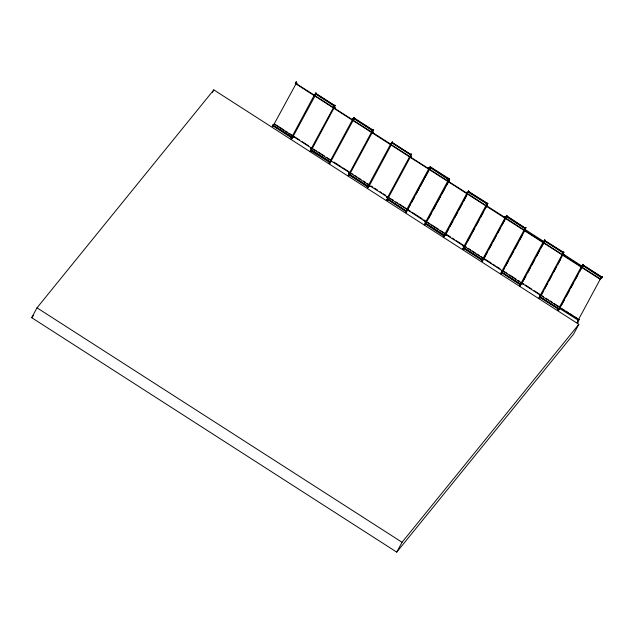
<?xml version="1.0" encoding="UTF-8"?>
<svg xmlns="http://www.w3.org/2000/svg" width="634" height="634" viewBox="0 0 634 634"><rect width="100%" height="100%" fill="white"/><g stroke="black" fill="none" stroke-linecap="round" stroke-linejoin="round"><path stroke-width="0.95" d="M296.546 82.848L274.086 124.129L292.448 135.93L292.702 135.613L289.508 133.568M329.831 161.765L311.587 150.187C311.334 151.391 310.977 149.965 310.47 150.947M292.448 135.93L314.527 94.672M316.247 93.856L314.789 94.593L316.168 94.062M329.632 162.035L329.308 162.328L329.743 161.828M331.011 161.591L329.965 161.828L311.421 149.941L311.627 149.497M349.413 175.055L348.906 175.467L349.746 174.651M354.39 118.32L354.026 118.883L354.414 118.328M367.878 186.293L367.403 186.808L367.855 186.293L349.596 174.81M369.043 186.111C370.248 186.214 366.848 186.198 368.869 186.23M372.103 130.517L372.491 130.01L354.224 118.653M387.651 199.417L386.526 199.702L387.239 199.94L387.873 199.139L405.839 211.067M390.702 143.775L390.544 144.227M392.541 142.816L392.058 143.514L392.438 142.999M407.607 210.131L407.226 210.71L407.496 210.234M391.693 143.704C390.037 142.88 392.589 143.855 392.462 142.88L410.65 154.49L410.23 155.005L410.563 154.577M428.838 168.739L410.285 157.002L410.761 156.606M443.855 235.896C444.442 236.03 443.919 236.862 444.125 235.285L426 223.62L425.525 224.262L425.137 223.723M429.836 167.709C428.18 167.812 430.145 168.248 430.644 167.297L448.61 179.279M464.072 248.203C463.787 248.251 462.408 248.948 464.12 248.108L482.228 259.781C481.824 261.683 482.973 259.916 481.999 260.978M468.217 192.284L467.234 192.395L468.716 191.944M481.983 260.384L482.197 259.813M486.833 203.522L486.484 203.958L486.928 203.435L468.764 191.809L468.114 192.562M487.039 205.448L464.714 246.571L483.084 258.363L483.338 258.054L480.944 256.516M502.088 272.771C500.052 274.142 501.787 272.842 502.247 272.596L520.371 284.286L521.18 283.961L521.116 284.428M506.907 216.313L506.273 216.907L506.923 216.273L524.889 228.216M520.134 284.666C519.935 284.777 521.18 286.029 520.015 285.007M544.487 241.237L543.552 241.514L544.836 241.007M558.324 309.059L540.057 297.568L540.35 297.077L539.978 297.623L540.334 297.092L558.506 308.75L558.063 309.249L558.356 308.909M559.505 308.623L560.044 308.132M554.005 303.432L559.592 307.022L559.339 307.339L540.968 295.539L562.683 255.217C563.65 254.194 563.111 254.551 563.23 254.606M581.132 266.446L581.536 265.915M291.933 138.386L291.236 138.077L291.965 138.196M329.918 162.93C329.728 162.066 329.862 164.254 329.403 162.486M368.045 187.418L367.657 186.927L367.665 187.68M387.073 199.298L387.168 199.892L387.089 199.266M406.045 211.875C405.491 211.122 406.941 212.073 405.792 212.168M425.184 224.111C425.137 224.404 423.964 225.26 425.089 224.594C424.883 223.445 426.698 224.523 424.859 223.826M539.526 297.972C539.098 297.433 540.105 297.037 539.423 297.853C538.963 298.345 538.852 298.463 539.423 297.853M558.887 309.669L558.292 309.36M273.294 125.263L273.064 124.7M273.539 125.223L273.333 124.827M291.386 138.569L291.133 139.242L291.481 138.68M296.355 82.626L296.141 81.921M296.221 83.26L295.206 83.419L295.745 83.22M291.902 137.261L273.294 125.453L273.08 124.747M293.273 136.215L292.575 135.771L293.035 136.255M310.581 150.947C310.723 151.288 310.161 150.591 311.381 150.472M315.605 94.609L316.255 93.903L334.419 105.49L334.039 106.211L334.332 105.656M316.271 93.182C315.661 93.103 316.089 93.618 315.859 92.865M311.009 149.069C310.208 148.182 312.95 148.554 311.865 147.936M334.586 107.415L334.047 108.137L333.595 107.661M334.649 107.328L334.189 108.01L333.571 107.614M330.068 162.993L329.466 162.669M334.879 105.553C334.253 105.054 335.727 105.719 334.776 105.236M331.114 161.464L330.235 161.908M330.742 160.473C332.279 160.339 329.973 160.79 331.194 160.307M350.182 172.599C348.637 175.634 348.121 175.856 348.962 175.404M349.183 175.119L348.732 174.746M354.01 117.417L354.461 117.884L353.883 117.742M372.134 131.143L372.847 131.373L372.206 130.961M372.713 131.912L371.952 132.712L371.722 132.149M368.061 187.616C366.832 188.567 368.235 187.743 367.585 186.935M372.744 129.907C373.87 129.907 372.277 129.708 373.378 130.128M369.051 184.668L369.305 185.271L369.345 184.763M391.202 144.655L390.718 144.853L390.782 144.393M406.798 210.504L406.109 210.876L387.675 198.91C387.517 198.886 387.786 197.848 387.429 198.64M392.414 142.484C392.161 142.919 392.375 141.414 392.161 142.301M410.436 154.767L392.327 143.133L391.669 143.656M388.373 197.515L387.897 196.992L388.349 197.467M409.659 156.701L410.079 157.192M406.085 212.263L405.847 211.701L405.903 212.16M410.277 155.417L410.935 155.647M406.251 211.621L405.784 211.724M411.22 154.189L410.784 154.561L411.315 154.205M411.244 154.593L411.355 154.181M429.384 169.143L428.671 168.913L406.83 209.386L388.46 197.594L410.578 156.622M429.797 168.137L430.573 167.392M430.541 166.972C430.296 166.797 430.431 166.845 430.494 166.465M430.042 168.105L430.431 167.701L448.357 179.47M426.539 221.496L425.794 221.694L447.858 180.999L429.495 169.199L407.393 209.957L410.087 205.234M426.674 221.71L425.85 221.868L407.599 209.981M444.418 236.086L443.737 236.22L443.919 236.656M448.999 180.825C448.912 182.013 447.279 180.967 448.444 181.387L467.004 193.235L467.274 193.925M444.03 236.648C443.309 237.916 444.212 235.808 444.331 236.553M444.466 235.008L444.886 235.499L445.496 234.921M430.7 167.083L449.72 179.065M445.068 233.93L445.797 233.954L445.29 234.12M463.787 248.71L463.042 248.433L462.979 248.9M463.042 248.385L463.24 248.607M467.512 193.632L467.004 193.798M462.979 248.782L463.399 248.885L463.208 248.488M448.682 228.866L445.607 234.493L467.615 193.687L485.985 205.487L463.977 246.357L464.389 245.929M468.542 190.953L467.076 193.75M445.678 234.485L464.326 246.396L464.865 246.198M486.104 205.606L486.555 206.09M486.532 204.394L487.007 204.917L487.047 204.41M482.102 260.677L482.561 261.16L481.88 260.479M482.989 259.94C483.94 259.568 481.475 260.043 482.775 259.425M487.015 203.308L487.903 203.585L468.613 191.531M504.91 218.096L505.615 218.334L504.981 217.922M501.359 270.702L502.286 271.297C501.256 276.226 501.153 271.146 501.605 273.23M506.289 216.86L505.599 216.638L506.344 216.765M506.637 215.798L506.344 215.631M502.984 270.686L502.453 270.884L483.679 258.846L505.742 218.175L524.112 229.976L502.104 270.845L502.493 270.369M520.395 285.221L520.142 285.53L520.601 285.007M525.824 227.677L525.166 228.018L525.911 227.764M525.317 229.112C524.865 230.277 525.721 229.048 524.881 228.795M521.544 283.097C522.281 282.32 520.997 283.279 522.02 283.366M543.053 242.37C544.13 243.797 543.156 241.451 543.259 242.774M539.78 296.229L540.437 296.427M540.453 294.976L541.111 295.175M558.847 309.717L558.38 309.519M540.16 296.91L558.728 308.766L559.307 308.449L559.243 308.916M559.267 308.964L558.847 308.465M563.872 252.57C563.198 252.34 564.22 251.191 562.39 254.963M581.632 267.342L581.18 266.859L581.647 267.389M577.851 320.677L578.565 320.915M578.58 319.457L579.222 319.869L559.973 307.767L581.996 267.152L600.366 278.944L578.359 319.821L578.652 319.267M579.183 319.655L578.731 319.821M601.626 278.088L600.897 278.064L601.404 277.898M273.325 125.849L272.62 126.515M296.007 83.426L296.427 83.07M314.393 95.148L314.543 94.751M311.769 147.857L311.659 148.126M334.181 106.227L334.237 105.815M352.655 119.715L352.29 120.095L333.92 108.295L334.118 107.867L312.213 148.618L330.576 160.418L330.829 160.101L326.835 157.541M353.328 118.653L352.916 119.081L353.962 118.812M349.271 173.629L349.786 174.199L349.175 173.439M350.245 173.034L349.992 172.424L349.596 172.828L371.603 132.023L353.241 120.23L331.138 160.981L349.976 172.9M372.324 132.514L372.515 132.197M409.81 157.066L410.713 156.63L410.174 157.272L428.544 169.064L428.798 168.755M406.37 211.883L405.697 211.423M407.06 210.702L407.511 210.298M425.874 223.35L425.525 222.613M444.648 234.937L444.172 235.222L444.592 235.404M466.973 193.077L444.957 233.875L426.587 222.082L448.975 180.936M468.605 191.999L468.154 192.482L468.653 192.047M456.29 240.682L464.278 245.81C462.915 247.482 463.874 246.309 463.684 247.054M482.379 260.725L482.038 260.392L482.466 261.018M506.376 216.852L506.732 216.487M525.871 227.78L525.206 227.986L506.946 216.043M525.293 229.627L543.655 241.451L543.964 241.086M521.75 283.897L521.346 284.286L521.822 283.881M563.206 254.86L563.016 254.852M581.346 266.684L559.339 307.339M583.042 265.123C583.185 265.21 582.868 264.196 582.765 264.719M601.087 277.724L601.587 276.836M602.165 276.971L601.357 276.82M291.585 137.332L291.18 137.863M292.123 136.944C292.583 138.244 293.487 135.874 292.892 137.269M292.726 137.348L293.177 136.762M311.136 148.689L311.31 148.348M329.529 162.09L329.728 161.805M329.403 162.312L310.898 150.829M372.15 130.533L372.507 129.986L372.253 130.612M349.286 175.055L367.435 186.816L367.744 186.436M369.004 186.261L369.456 185.635M390.449 143.942L390.901 143.482M387.223 199.765L387.643 199.504L405.657 211.312L405.879 210.916M410.737 156.867L410.372 156.844M428.988 168.097L428.671 168.501M430.209 167.717L430.589 167.36M425.255 222.249L425.747 221.773L425.446 222.13M443.729 235.832L444.109 235.333M463.937 248.671L463.05 248.227M486.436 203.91L486.857 203.506M468.391 192.292L486.761 203.728M486.928 205.606L486.706 205.987L487.174 205.305M483.52 259.702L483.75 259.211M504.91 217.462L505.132 217.145M501.779 271.027L501.684 271.415M506.511 216.78L524.706 228.454L524.96 228.113M521.465 282.542L521.211 282.851L502.841 271.051L525.095 230.087M519.896 284.714L520.332 284.278L520.078 284.674M543.306 241.562L543.005 241.958M539.653 295.658L540.12 295.238L539.716 295.634M559.687 308.647L559.489 308.655M581.164 266.431L581.56 265.947M582.614 265.725L583.169 265.25L601.309 276.899L600.977 277.629M577.772 320.233L578.224 319.718M310.351 150.733L310.977 150.448M310.937 150.868L310.66 150.559M316.271 93.697L334.633 105.521L335.338 105.426L333.635 108.042M372.919 129.819L373.267 129.716M367.855 187.759L367.562 187.299L368.077 187.505M392.438 142.373L392.216 141.913M430.272 166.813L430.114 166.433M424.78 224.079L425.081 224.436M449.126 178.804L449.411 179.097M500.971 273.08L501.256 273.397M544.685 240.294L544.638 239.834L544.764 240.326M543.33 242.719C546.936 240.12 543.687 239.272 544.875 240.397M558.158 309.812L558.816 310.129L558.403 309.772M577.828 322.278C577.899 321.176 576.393 323.768 577.78 322.349M601.745 276.646L602.181 276.86M273.341 126.111L272.168 126.031L272.644 126.562M349.279 173.161L349.786 172.614M387.366 197.808L387.429 197.499M524.556 230.728L542.926 242.529L543.187 241.76M429.21 168.018L429.82 168.184M448.65 179.866L449.102 180.349L448.626 179.818M292.147 136.992L292.377 137.554L293.043 136.984M352.892 118.938L352.456 119.739L334.205 108.01M349.35 173.058L349.088 173.359L349.738 172.789M354.192 118.701L372.269 130.604M425.604 224.079L443.737 236.022M519.951 284.674L502.041 272.913M581.568 265.923L563.238 254.036C561.867 252.974 564.355 253.648 562.992 253.766M578.168 319.869L577.883 320.281L578.208 319.734M443.951 236.205L444.212 236.751M463.438 248.845L463.05 248.877M540.216 297.259C539.162 297.861 538.543 297.956 540.144 296.292M539.645 297.79L539.645 297.283M563.578 252.189L563.951 252.158M577.804 322.127L577.265 322.294M577.431 321.913L577.907 322.001L577.241 322.143M273.484 126.301L273.753 125.889M296.553 83.537L296.823 83.125M290.919 137.721L291.291 137.095M314.06 94.728L314.345 94.379M334.95 107.614L334.657 108.065L334.958 107.503M329.141 162.098L329.26 161.813M349.746 175.341L350.103 174.754L349.706 175.309M373.077 132.102L372.951 132.324M367.538 186.174L367.173 186.697L367.546 186.071M369.471 186.269L369.757 185.913M390.314 143.704L390.441 143.482M387.358 197L386.962 197.546M387.865 199.765L387.992 199.544M410.047 154.696L410.182 154.474M410.919 156.939L411.204 156.582M405.665 210.662L405.538 210.892M428.441 168.184L428.806 167.669L428.433 168.295M430.66 167.931L431.025 167.408L430.629 167.962M425.248 221.781L425.129 222.066M425.121 222.003L425.414 221.551M425.993 224.246L426.119 224.032M448.175 179.176L448.444 178.764M443.507 235.499L443.879 234.976L443.657 235.38M445.742 235.301L446.035 234.857M466.862 192.221L466.719 192.546M466.854 192.324L466.569 192.673M463.248 246.491L463.525 246.143M464.397 248.385L464.033 248.908L464.413 248.282M486.587 203.316L486.223 203.839L486.635 203.197M487.174 205.907L487.546 205.392L487.166 206.018M481.634 259.988L481.999 259.464L481.626 260.091M483.98 259.504L483.766 259.9L484.146 259.274M504.696 217.161L505.005 216.78L504.664 217.193M506.915 216.899L507.279 216.384L506.899 217.01M501.367 270.98L501.74 270.456L501.359 271.083M502.524 272.874L502.397 273.096M524.714 227.804L524.35 228.327L524.738 227.772M525.293 230.507L525.594 229.944L525.277 230.427M519.761 284.476L519.888 284.246M545.042 241.388L545.311 240.975M539.629 295.238L539.653 295.341M540.366 297.711L540.651 297.362M562.556 252.641L562.841 252.292M563.8 254.361L563.444 254.947M557.88 309.067L558.253 308.441L558.039 308.837M560.107 308.703L560.393 308.354M580.958 266.201L581.227 265.789M583.446 265.527L583.32 265.757M577.622 319.956L577.994 319.433M291.917 137.134L273.484 125.69M273.262 126.047L291.339 137.713M314.551 94.64L314.456 95.274M352.647 119.271L352.559 119.319M466.798 192.815L467.163 192.443L466.893 192.799M481.919 260.249L463.811 248.607M544.772 241.197L563.063 252.633L545.018 240.825M559.925 308.639L578.01 320.035M293.249 136.405L311.492 148.118M334.697 107.075L334.023 106.441L334.697 107.138M352.441 119.747L352.369 119.525M354.446 118.09L372.649 129.899M349.706 174.516L367.966 186.166M369.487 185.405L391.368 144.71L409.73 156.511L387.683 197.253L388.024 196.833M392.494 142.705L410.753 154.403M387.548 199.718L387.295 199.623M407.194 210.67L407.393 210.488M425.866 221.607L426.151 221.321L423.75 219.784M425.937 223.493L444.347 235.301M444.632 234.889L445.353 235.174M464.08 248.005L482.379 259.623M501.803 271.526L501.676 271.193M543.14 242.037L543.092 241.752M545.01 240.627L563.563 252.3M562.786 253.164L563.127 252.443L562.857 253.243M560.155 307.823L564.284 310.034M334.086 105.957L316.001 94.228M601.008 277.462L582.9 265.614M31.7 317.682L37.002 307.823L213.809 89.877L578.842 324.323L573.54 334.173L396.733 552.127L31.7 317.682L33.57 315.375M212.485 92.342L213.809 89.877M272.446 126.38L273.254 124.874M295.507 83.553L296.316 82.055M291.513 138.624L292.995 135.874M314.567 95.797L315.851 92.929M311.516 148.174L333.476 107.534L315.114 95.742L293.146 136.373L293.399 136.064L299.787 140.169M310.597 150.908L312.055 148.11M330.576 160.418L352.29 120.095M331.122 160.354L329.609 163.168M352.694 120.286L353.503 118.78M354.168 117.456L353.772 118.281L354.699 118.875M373.244 129.772L372.166 131.777L373.093 132.371M367.363 183.567L368.956 184.589L368.703 184.906L350.34 173.106L372.301 132.474L372.047 132.783L390.417 144.584L390.806 144.148L372.229 132.316M368.703 184.906L390.417 144.584M367.736 187.656L369.25 184.843M390.821 144.774L392.303 142.016M386.827 199.845L388.309 197.087M409.889 157.018L411.411 154.252M406.703 210.583L405.689 211.986M407.377 209.331L406.973 210.084L407.9 210.678M430.431 166.504L429.353 168.509L428.425 167.915M411.474 202.658L414.248 197.515M416.094 194.083L419.328 188.076M420.255 186.356L423.948 179.493M424.875 177.782L428.109 171.774M426.436 221.575L425.359 223.58L426.286 224.174M448.016 181.506L449.593 178.733M428.695 218.334L431.461 213.19M433.307 209.759L436.081 204.608M437.468 202.032L440.242 196.889M442.088 193.457L444.862 188.306M446.249 185.738L448.706 181.364M444.006 236.601L445.496 233.819M450.061 226.29L452.834 221.139M454.681 217.708L457.455 212.564M459.301 209.133L462.075 203.982M463.462 201.406L466.236 196.263M464.564 246.063L463.248 248.932M486.143 205.987L486.952 204.489M487.625 203.237L487.221 203.989L486.294 203.395M464.714 246.571L465.895 244.542M467.282 241.966L470.975 235.103M471.902 233.383L474.668 228.24M476.055 225.664L478.829 220.513M480.675 217.082L483.449 211.938M485.295 208.507L486.223 206.787M483.084 258.363L505.179 217.613L486.761 205.852M482.949 259.56L481.943 260.954M483.623 258.307L483.219 259.06L484.146 259.655M505.203 218.231L506.788 215.465M484.495 257.642L487.269 252.491M489.115 249.059L491.889 243.916M493.276 241.34L496.042 236.189M497.888 232.757L500.662 227.614M502.049 225.038L504.822 219.895M524.27 230.475L525.752 227.725M502.841 271.051L504.482 268.166M505.869 265.591L508.642 260.447M510.489 257.016L513.263 251.864M515.109 248.433L517.883 243.29M519.262 240.714L522.036 235.571M521.211 282.851L543.084 242.133M520.268 285.546L521.75 282.796M521.861 283.255L540.366 295.206L562.239 254.456L543.869 242.663L521.774 283.414L522.162 282.986L523.755 284.008M523.082 281.266L525.855 276.123M527.702 272.691L530.476 267.54M531.863 264.972L534.636 259.821M536.483 256.39L539.249 251.238M541.103 247.807L543.869 242.663M396.733 552.127L402.043 542.276L578.842 324.323M540.818 295.04L540.414 295.785L539.486 295.19M540.968 295.539L543.069 291.798M544.923 288.367L547.229 284.08M549.076 280.648L551.849 275.497M553.696 272.065L556.47 266.914M557.857 264.346L560.622 259.195M581.457 267.207L582.266 265.709M561.676 304.899L564.442 299.747M566.289 296.316L569.063 291.172M570.909 287.741L573.683 282.59M575.07 280.022L577.843 274.871M579.69 271.439L581.996 267.152M578.137 321.026L578.945 319.52M601.191 278.199L602.102 276.733M311.207 149.053L311.175 149.664M311.635 148.253L312.134 148.063L312.094 148.499M311.143 150.829L310.549 150.282M331.289 161.004L331.527 160.553M367.657 187.125L368.243 187.395M449.015 178.97L449.554 179.176M425.525 222.605L425.802 223.208M443.974 236.014L444.45 236.411M524.231 230.094L524.461 230.657L524.984 230.182M502.041 272.422L520.506 284.111M540.168 297.401L539.906 297.758L539.304 297.203M581.418 266.645L562.984 254.67M296.855 83.094L296.53 83.585M316.255 94.498L316.572 94.014M290.974 137.586L291.307 137.166M310.866 148.316L310.731 148.649M311.579 150.821L311.738 150.567M352.163 119.247L352.322 118.994M354.533 118.724L354.557 118.835M371.896 130.239L372.237 129.819M372.927 132.221L372.713 132.617L373.085 131.991M392.66 143.213L392.549 143.506M410.935 157.002L411.212 156.479M387.303 197.134L386.978 197.626M405.514 210.789L405.292 211.185L405.673 210.559M407.575 210.789L407.908 210.369M449.023 181.459L449.181 181.205M468.756 192.451L468.914 192.197M463.216 246.523L463.399 246.372M542.95 241.419L543.116 241.189M519.912 284.349L520.126 283.953L519.753 284.579M563.404 254.916L563.737 254.503M540.342 297.742L540.659 297.251M581.259 265.757L580.934 266.24M557.865 308.996L558.182 308.504M560.084 308.734L560.401 308.243M600.66 277.161L600.977 276.67M295.943 83.411L314.496 95.29M369.654 185.033L369.265 185.469L388.103 197.388M540.2 295.143L540.525 294.786L534.137 290.681M583.026 264.941L602.062 277.129M468.716 191.262L468.368 190.81M539.114 297.512L539.566 297.528M314.052 94.831L314.393 94.26M316.271 94.577L316.548 94.054M293.51 136.833L293.376 137.166M329.117 162.145L329.418 161.583M331.495 161.646L331.677 161.313M348.851 173.137L349.16 172.575M392.525 143.546L392.826 142.983M448.167 179.287L448.468 178.725M522.273 283.763L522.131 284.087M583.462 265.424L583.114 265.995M600.675 277.232L600.953 276.717M577.614 320.059L577.891 319.544M315.883 94.411L315.185 94.117M543.496 241.356L544.178 241.602M543.283 242.148L524.207 230.047M274.086 124.129L274.34 123.82L283.921 129.97M315.114 95.742L314.86 96.051L333.222 107.851L333.476 107.534M312.213 148.618L316.453 150.868M371.603 132.023L371.35 132.34L352.987 120.539M409.73 156.511L409.477 156.82L391.115 145.028M388.46 197.594L393.508 200.36M444.957 233.875L445.211 233.566L440.416 230.491M524.112 229.976L523.858 230.285L505.488 218.484M600.366 278.944L600.113 279.261L581.743 267.461M368.647 186.047L369.067 186.245M563.388 252.387L563.792 252.142M562.168 254.654L562.881 254.789M407.052 210.599L406.085 210.654M501.526 273.238L501.177 272.715M291.513 138.355L291.941 138.458L291.561 138.719M349.065 174.889L348.423 175.008L348.819 175.428M501.177 272.937L501.605 272.818M520.276 285.284L520.673 285.126M463.668 248.591L462.947 248.837M483.837 258.783L483.211 258.204L483.908 258.656M482.347 261.176C481.705 261.034 481.967 262.08 481.951 261.073M558.665 310.137L558.047 310.137L558.562 310.145M296.355 82.436L296.118 81.873M314.741 95.932L314.29 95.449L314.765 95.98M353.059 120.349L352.456 120.151M372.118 132.593L371.683 132.577M391.273 143.205L391.709 143.221M349.334 173.724L349.548 174.231M411.323 154.577L410.951 154.165L411.426 154.696M447.976 181.118L448.19 181.633M407.202 209.196L407.654 209.68L407.179 209.149M487.847 203.554L487.245 203.356M524.904 228.842L525.356 229.326L524.865 229.278M501.819 271.621C501.93 273.008 502.239 270.995 501.803 272.105M562.564 255.098L562.112 254.614L562.588 255.145M582.091 265.575L581.679 265.931L582.543 266.058M581.227 266.898L581.663 266.906M540.62 294.858L540.231 295.333L540.873 295.468M539.946 296.11L539.906 296.617M559.703 307.149L560.163 307.633L559.687 307.102M558.34 309.606L558.253 309.955M506.415 215.378L506.962 215.829L506.495 215.298M582.701 264.346L583.169 264.624M386.645 199.773C386.36 200.78 386.859 200.106 386.621 199.742M520.419 285.625L519.967 286.203L520.229 285.554M520.252 285.221L520.482 285.245M405.974 211.78L405.982 212.192M601.92 277.042L602.3 276.836L601.809 276.519M390.766 144.346L391.257 144.655L390.75 144.821M582.369 265.622L581.83 265.82L582.321 266.137M406.743 210.963L406.323 210.702M443.974 236.189L444.386 236.545M463.993 247.228L463.454 247.426L464.128 247.45M521.156 283.992L520.649 284.159L521.14 284.476M559.029 308.401L559.45 308.663M315.645 93.792L316.572 94.395M333.785 105.442L334.712 106.037M371.912 129.93L372.84 130.525M391.899 142.769L392.826 143.363M410.039 154.419L410.967 155.013M430.026 167.257L430.954 167.852M448.167 178.907L449.094 179.501M468.154 191.745L469.081 192.34M506.281 216.234L507.208 216.828M524.421 227.883L525.348 228.478M544.408 240.722L545.335 241.316M562.548 252.364L563.467 252.966M583.462 265.804L582.535 265.202L583.034 264.489M600.667 276.852L601.595 277.446M295.912 82.8L296.839 83.403M314.044 94.45L314.971 95.045M334.039 107.289L334.966 107.883M352.171 118.938L353.098 119.533M390.298 143.427L391.226 144.021M410.293 156.265L411.22 156.86M448.42 180.753L449.347 181.348M466.553 192.403L467.48 192.998M486.547 205.242L487.475 205.836M504.68 216.883L505.607 217.486M524.675 229.73L525.602 230.324M542.807 241.372L543.734 241.966M562.794 254.21L563.721 254.813M580.934 265.86L581.861 266.454M295.793 83.807L314.163 95.607M429.242 169.516L447.604 181.308M448.301 181.76L466.672 193.552M467.361 194.004L485.731 205.796M486.429 206.248L504.799 218.041M543.615 242.973L561.986 254.773M562.683 255.217L581.053 267.017M285.514 131L287.915 132.538M302.188 141.707L308.576 145.804M318.054 151.898L324.442 156.004M333.92 162.09L341.108 166.702M342.709 167.733L349.096 171.83M351.387 173.304L352.987 174.334M354.58 175.356L356.982 176.894M358.575 177.924L360.976 179.462M363.369 180.999L365.763 182.537M371.247 186.063L372.847 187.085M374.448 188.116L377.642 190.168M380.035 191.706L381.636 192.728M383.229 193.758L385.623 195.296M395.901 201.897L397.502 202.92M399.095 203.95L406.283 208.562M407.781 209.521L410.174 211.067M411.775 212.089L422.157 218.754M427.641 222.28L430.034 223.818M431.635 224.848L438.823 229.46M445.908 234.009L450.695 237.092M452.296 238.115L454.689 239.652M464.968 246.254L466.569 247.284M468.161 248.306L470.563 249.844M472.156 250.874L475.349 252.926M476.95 253.949L479.344 255.486M484.836 259.013L491.223 263.118M492.816 264.14L495.217 265.678M496.81 266.708L500.004 268.753M503.095 270.742L507.089 273.309M509.482 274.847L515.878 278.952M518.271 280.49L519.864 281.512M525.356 285.038L531.744 289.144M541.222 295.23L543.623 296.767M546.017 298.305L548.41 299.842M550.011 300.873L552.404 302.41M565.877 311.064L568.27 312.602M569.871 313.624L573.065 315.677M574.666 316.707L577.059 318.244M292.591 136.619L293.518 137.213M310.723 148.269L311.651 148.863M348.851 172.757L349.778 173.351M368.845 185.596L369.773 186.19M386.978 197.245L387.905 197.84M425.105 221.734L426.032 222.328M445.092 234.572L446.019 235.166M463.232 246.214L464.159 246.816M560.401 308.623L559.473 308.029L558.8 309.281L557.872 308.687M577.614 319.679L578.541 320.273M272.85 125.627L273.777 126.221M290.99 137.277L291.917 137.871M310.977 150.115L311.904 150.71M329.117 161.765L330.045 162.359M349.104 174.604L350.031 175.198M367.244 186.253L368.172 186.848M387.231 199.092L388.159 199.686M405.372 210.742L406.299 211.336M443.491 235.222L444.418 235.824M463.486 248.068L464.413 248.663M481.618 259.71L482.545 260.305M501.613 272.549L502.54 273.151M519.745 284.198L520.673 284.793M539.74 297.037L540.667 297.631M37.002 307.823L402.043 542.276M577.431 321.692L577.891 322.112M386.795 199.25L387.263 199.678M330.71 161.781L330.045 161.622M310.026 151.201L310.597 151.502L310.05 151.154M329.094 163.445L329.688 163.699L329.094 163.445M348.153 175.689L348.755 175.943L348.153 175.689M405.348 212.414L405.919 212.723L405.372 212.366M462.535 249.146L463.105 249.447L462.558 249.099M500.662 273.634L501.232 273.936L500.686 273.587M557.849 310.367L558.451 310.62L557.849 310.367M334.11 105.339L333.769 105.751L334.086 105.26"/></g></svg>
